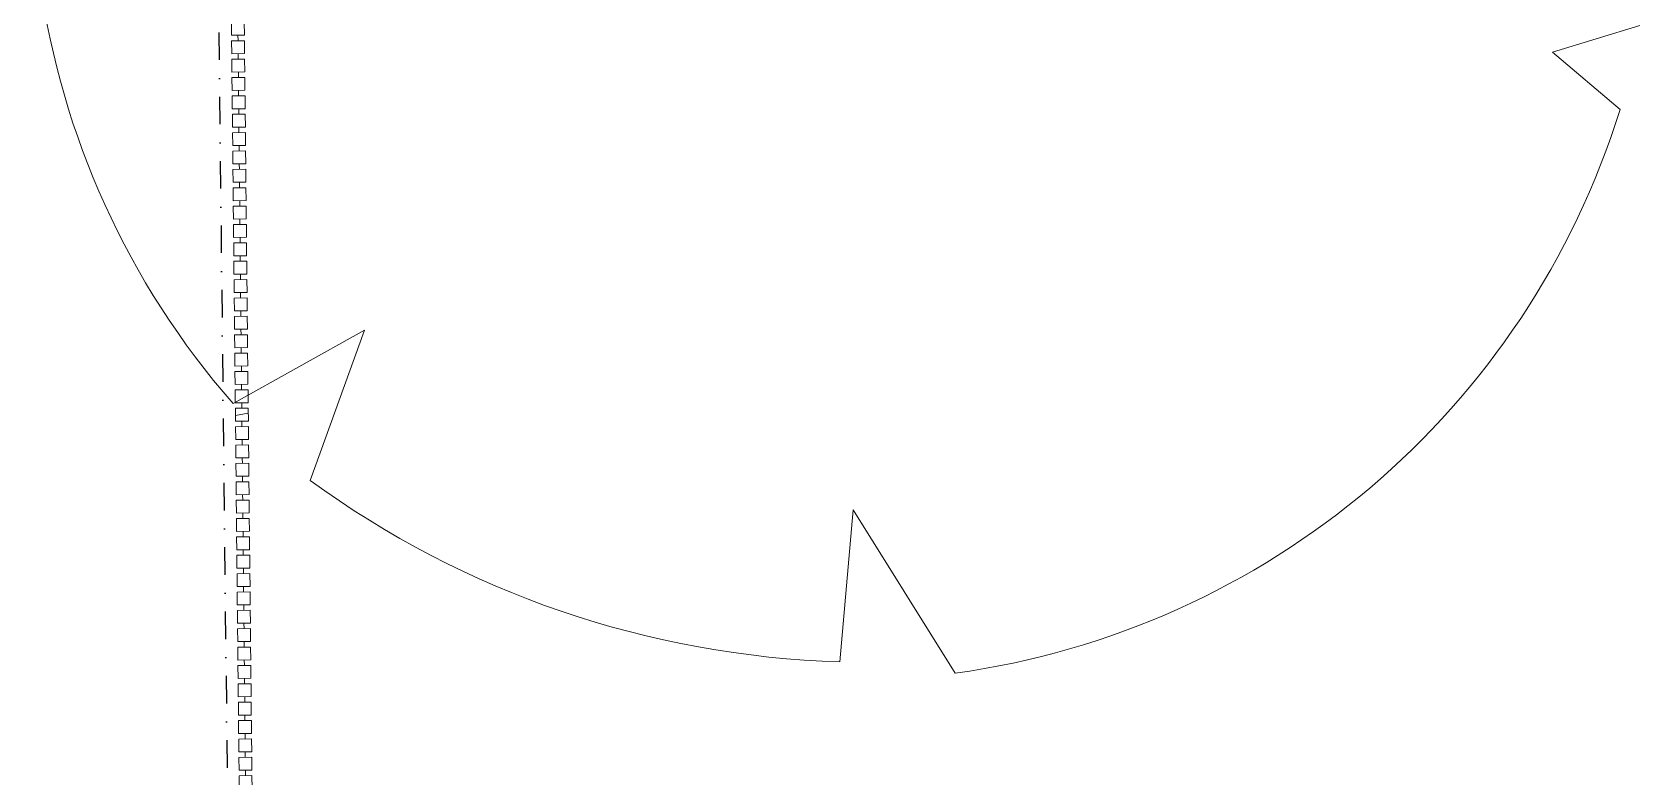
# Model space of a CAD drawing. Header units: millimetres. Extents: x -39027 to 364494, y -35256 to 94895.
# Drawn here: x 201570 to 205944, y 80888 to 82914 of the extents above; entities that cross this region are included whole.
import ezdxf

# ---------------------------------------------------------------- set-up
doc = ezdxf.new("R2010")
doc.units = ezdxf.units.MM
doc.header["$LTSCALE"] = 25
doc.linetypes.add('BG_Dash Dot 3mm', pattern=[7, 3, -2, 0, -2])
for name, color, linetype, lineweight in [('A-DETL-MBND', 4, 'Continuous', 13), ('A-GLAZ-CWMG', 3, 'Continuous', 5), ('C-PROP-LINE', 91, 'BG_Dash Dot 3mm', 25), ('L-PLNT', 71, 'Continuous', 5)]:
    doc.layers.add(name, color=color, linetype=linetype, lineweight=lineweight)

# ---------------------------------------------------------------- blocks, each defined once
blk = doc.blocks.new('Rectangular Mullion - 35mm Timber Batten_Black_-V394-PROPOSED ROOF PLAN')
at = {"layer": 'A-DETL-MBND', "lineweight": 5}
for p, q in [((-17.5, -17.5), (-17.5, 17.5)), ((-17.5, 17.5), (17.5, 17.5)), ((17.5, 17.5), (17.5, -17.5)), ((17.5, -17.5), (-17.5, -17.5))]:
    blk.add_line(p, q, dxfattribs=at)
blk = doc.blocks.new('Rectangular Mullion - 35mm Timber Batten_Black_-V395-PROPOSED ROOF PLAN')
at = {"layer": 'A-DETL-MBND', "lineweight": 5}
h = blk.add_hatch(dxfattribs=at)
h.set_pattern_fill('FP_153', color=256, style=0, pattern_type=2)
h.set_pattern_definition([(275.345, (39489.02, -700.29), (-961.32991, 11180.83564), [122.343, -12111.918]), (259.271, (39500.42, -822.1), (-583.2013, -4148.2803), [155.42, -5025.186]), (225.581, (39471.5, -974.8), (10.302, -1015.948), [114.947, -1321.893]), (223.733, (39391.034, -1056.9), (-15031.03056, -14444.64997), [222.826, -22059.793]), (257.586, (39230.03, -1210.94), (2087.97852, 9131.38067), [135.552, -13419.579]), (270.581, (39200.9, -1343.3), (1026.25, -1005.645), [254, -762]), (280.043, (39203.46, -1597.31), (-738.49186, 5127.6984), [123.6, -6056.485]), (276.292, (39214.72, -703.07), (-907.7606, 9155.37805), [102.107, -10108.567]), (270.581, (39225.9, -804.6), (1026.25, -1005.645), [152.4, -863.6]), (242.28, (39227.45, -956.955), (-5860.57735, -11301.23054), [150.01, -14851.05]), (218.456, (39157.675, -1089.75), (5149.36421, 3975.74462), [231.684, -11352.5]), (231.292, (38976.25, -1233.84), (-4906.31395, -6236.6421), [144.401, -14295.673]), (264.241, (38885.94, -1346.52), (-710.2362, -8160.40426), [184.006, -9016.265]), (282.47, (38867.48, -1529.595), (-3089.97723, 14214.939964), [197.272, -19529.88]), (277.291, (38899.77, -706.265), (1226.44719, -9118.15894), [173.911, -17217.207]), (267.215, (38921.843, -878.77), (-731.79544, -16271.27145), [173.019, -17128.838]), (236.891, (38913.43, -1051.58), (1467.4103, 1734.3555), [183.162, -3480.078]), (223.091, (38813.386, -1205.01), (-10987.20573, -10363.87425), [165.393, -16373.889]), (255.65, (38692.606, -1318), (-2807.62542, -11238.79483), [157.726, -15614.836]), (270.581, (38653.5, -1470.8), (1026.25, -1005.645), [121.92, -894.08]), (283.576, (38654.75, -1592.716), (2272.72747, -9087.16001), [135.552, -13419.579]), (270.581, (39664.9, -1013.5), (1026.25, -1005.645), [3.353, -1012.647]), (47.429, (39513.98, -1157.26), (-14136.86016, -15320.86738), [222.826, -22059.793]), (64.016, (38648.77, -1003.47), (188.765, 1424.3875), [90.874, -2180.97]), (82.451, (38688.59, -921.78), (669.2448, 6143.7432), [143.684, -7040.52]), (113.78, (38707.46, -779.34), (-2327.60587, 4951.53283), [77.377, -7660.25]), (244.016, (39514, -1157.26), (-188.765, -1424.3875), [113.592, -2158.253]), (263.871, (39464.21, -1259.37), (1041.28477, 9141.15535), [173.911, -17217.207]), (280.706, (39445.644, -1432.286), (3293.281546, -17226.914594), [288.98, -28609.032]), (280.886, (39600.78, -699.155), (1256.25597, -6051.0576), [113.592, -11245.633]), (255.057, (39622.23, -810.703), (3039.58685, 11178.29145), [189.804, -18790.642]), (227.702, (39573.286, -994.09), (12136.13332, 13259.352294), [194.107, -19216.546]), (235.886, (39442.655, -1137.66), (-6902.18163, -10303.69021), [160.644, -15903.726]), (261.119, (39352.56, -1270.66), (-634.3537, -5141.62), [185.403, -5994.684]), (277.163, (39323.936, -1453.842), (-2130.021068, 17260.185596), [265.913, -26325.352]), (278.711, (39346.79, -701.73), (-793.6982, 6128.90794), [143.684, -7040.52]), (259.271, (39368.55, -843.76), (-583.2013, -4148.2803), [155.42, -5025.186]), (228.071, (39339.62, -996.46), (10138.92972, 11195.11873), [165.393, -16373.889]), (225.581, (39229.1, -1119.5), (10.302, -1015.948), [186.79, -1250.052]), (253.227, (39098.37, -1252.92), (4045.91502, 13213.55093), [170.313, -16860.951]), (273.948, (39049.22, -1415.986), (-1061.8992, 16253.06645), [173.019, -17128.838]), (287.684, (39061.13, -1588.594), (3293.25107, -10083.1748), [138.191, -13680.903]), (279.327, (39092.8, -704.31), (1240.49235, -7076.29736), [133.633, -13229.76]), (255.65, (39114.46, -836.174), (-2807.62542, -11238.79483), [157.726, -15614.836]), (238.576, (39075.37, -988.98), (3180.09768, 4998.36783), [191.7, -9393.227]), (220.682, (38975.42, -1152.56), (13147.300958, 11247.34238), [252.369, -24984.547]), (254.636, (38784.04, -1317.07), (1243.85214, 4000.148), [147.932, -7248.66]), (276.59, (38744.846, -1459.715), (1224.62715, -10136.96904), [194.107, -19216.546]), (293.78, (38767.12, -1652.54), (2327.60587, -4951.53283), [77.377, -7660.25]), (280.043, (38788.02, -707.4), (-738.49186, 5127.6984), [123.6, -6056.485]), (260.573, (38809.573, -829.106), (-1802.45211, -11215.30961), [175.389, -17363.491]), (233.176, (38780.847, -1002.126), (-9949.457704, -13367.31625), [217.433, -21525.916]), (241.526, (39666.47, -1165.87), (-3818.2327, -7246.91304), [104.603, -10355.757]), (259.797, (39616.603, -1257.823), (2976.46898, 16269.24884), [217.196, -21502.404]), (277.706, (39578.13, -1471.59), (-838.29966, 7135.1286), [245.738, -7945.516])])
h.paths.add_polyline_path([(17.5, 17.5), (17.5, -17.5), (-17.5, -17.5), (-17.5, 17.5)], flags=0)
for p, q in [((-17.5, -17.5), (-17.5, 17.5)), ((-17.5, 17.5), (17.5, 17.5)), ((17.5, 17.5), (17.5, -17.5)), ((17.5, -17.5), (-17.5, -17.5))]:
    blk.add_line(p, q, dxfattribs=at)
blk = doc.blocks.new('Rectangular Mullion - 35mm Timber Batten_Black_-V396-PROPOSED ROOF PLAN')
at = {"layer": 'A-DETL-MBND', "lineweight": 5}
for p, q in [((-17.5, -17.5), (-17.5, 17.5)), ((-17.5, 17.5), (17.5, 17.5)), ((17.5, 17.5), (17.5, -17.5)), ((17.5, -17.5), (-17.5, -17.5))]:
    blk.add_line(p, q, dxfattribs=at)
blk = doc.blocks.new('Rectangular Mullion - 35mm Timber Batten_Black_-V397-PROPOSED ROOF PLAN')
at = {"layer": 'A-DETL-MBND', "lineweight": 5}
for p, q in [((-17.5, -17.5), (-17.5, 17.5)), ((-17.5, 17.5), (17.5, 17.5)), ((17.5, 17.5), (17.5, -17.5)), ((17.5, -17.5), (-17.5, -17.5))]:
    blk.add_line(p, q, dxfattribs=at)
blk = doc.blocks.new('Rectangular Mullion - 35mm Timber Batten_Black_-V398-PROPOSED ROOF PLAN')
at = {"layer": 'A-DETL-MBND', "lineweight": 5}
for p, q in [((-17.5, -17.5), (-17.5, 17.5)), ((-17.5, 17.5), (17.5, 17.5)), ((17.5, 17.5), (17.5, -17.5)), ((17.5, -17.5), (-17.5, -17.5))]:
    blk.add_line(p, q, dxfattribs=at)
blk = doc.blocks.new('Rectangular Mullion - 35mm Timber Batten_Black_-V399-PROPOSED ROOF PLAN')
at = {"layer": 'A-DETL-MBND', "lineweight": 5}
for p, q in [((-17.5, -17.5), (-17.5, 17.5)), ((-17.5, 17.5), (17.5, 17.5)), ((17.5, 17.5), (17.5, -17.5)), ((17.5, -17.5), (-17.5, -17.5))]:
    blk.add_line(p, q, dxfattribs=at)
blk = doc.blocks.new('Rectangular Mullion - 35mm Timber Batten_Black_-V400-PROPOSED ROOF PLAN')
at = {"layer": 'A-DETL-MBND', "lineweight": 5}
for p, q in [((-17.5, -17.5), (-17.5, 17.5)), ((-17.5, 17.5), (17.5, 17.5)), ((17.5, 17.5), (17.5, -17.5)), ((17.5, -17.5), (-17.5, -17.5))]:
    blk.add_line(p, q, dxfattribs=at)
blk = doc.blocks.new('Rectangular Mullion - 35mm Timber Batten_Black_-V401-PROPOSED ROOF PLAN')
at = {"layer": 'A-DETL-MBND', "lineweight": 5}
for p, q in [((-17.5, -17.5), (-17.5, 17.5)), ((-17.5, 17.5), (17.5, 17.5)), ((17.5, 17.5), (17.5, -17.5)), ((17.5, -17.5), (-17.5, -17.5))]:
    blk.add_line(p, q, dxfattribs=at)
blk = doc.blocks.new('Rectangular Mullion - 35mm Timber Batten_Black_-V402-PROPOSED ROOF PLAN')
at = {"layer": 'A-DETL-MBND', "lineweight": 5}
for p, q in [((-17.5, -17.5), (-17.5, 17.5)), ((-17.5, 17.5), (17.5, 17.5)), ((17.5, 17.5), (17.5, -17.5)), ((17.5, -17.5), (-17.5, -17.5))]:
    blk.add_line(p, q, dxfattribs=at)
blk = doc.blocks.new('Rectangular Mullion - 35mm Timber Batten_Black_-V403-PROPOSED ROOF PLAN')
at = {"layer": 'A-DETL-MBND', "lineweight": 5}
for p, q in [((-17.5, -17.5), (-17.5, 17.5)), ((-17.5, 17.5), (17.5, 17.5)), ((17.5, 17.5), (17.5, -17.5)), ((17.5, -17.5), (-17.5, -17.5))]:
    blk.add_line(p, q, dxfattribs=at)
blk = doc.blocks.new('Rectangular Mullion - 35mm Timber Batten_Black_-V404-PROPOSED ROOF PLAN')
at = {"layer": 'A-DETL-MBND', "lineweight": 5}
for p, q in [((-17.5, -17.5), (-17.5, 17.5)), ((-17.5, 17.5), (17.5, 17.5)), ((17.5, 17.5), (17.5, -17.5)), ((17.5, -17.5), (-17.5, -17.5))]:
    blk.add_line(p, q, dxfattribs=at)
blk = doc.blocks.new('Rectangular Mullion - 35mm Timber Batten_Black_-V405-PROPOSED ROOF PLAN')
at = {"layer": 'A-DETL-MBND', "lineweight": 5}
for p, q in [((-17.5, -17.5), (-17.5, 17.5)), ((-17.5, 17.5), (17.5, 17.5)), ((17.5, 17.5), (17.5, -17.5)), ((17.5, -17.5), (-17.5, -17.5))]:
    blk.add_line(p, q, dxfattribs=at)
blk = doc.blocks.new('Rectangular Mullion - 35mm Timber Batten_Black_-V406-PROPOSED ROOF PLAN')
at = {"layer": 'A-DETL-MBND', "lineweight": 5}
for p, q in [((-17.5, -17.5), (-17.5, 17.5)), ((-17.5, 17.5), (17.5, 17.5)), ((17.5, 17.5), (17.5, -17.5)), ((17.5, -17.5), (-17.5, -17.5))]:
    blk.add_line(p, q, dxfattribs=at)
blk = doc.blocks.new('Rectangular Mullion - 35mm Timber Batten_Black_-V407-PROPOSED ROOF PLAN')
at = {"layer": 'A-DETL-MBND', "lineweight": 5}
for p, q in [((-17.5, -17.5), (-17.5, 17.5)), ((-17.5, 17.5), (17.5, 17.5)), ((17.5, 17.5), (17.5, -17.5)), ((17.5, -17.5), (-17.5, -17.5))]:
    blk.add_line(p, q, dxfattribs=at)
blk = doc.blocks.new('Rectangular Mullion - 35mm Timber Batten_Black_-V408-PROPOSED ROOF PLAN')
at = {"layer": 'A-DETL-MBND', "lineweight": 5}
for p, q in [((-17.5, -17.5), (-17.5, 17.5)), ((-17.5, 17.5), (17.5, 17.5)), ((17.5, 17.5), (17.5, -17.5)), ((17.5, -17.5), (-17.5, -17.5))]:
    blk.add_line(p, q, dxfattribs=at)
blk = doc.blocks.new('Rectangular Mullion - 35mm Timber Batten_Black_-V409-PROPOSED ROOF PLAN')
at = {"layer": 'A-DETL-MBND', "lineweight": 5}
for p, q in [((-17.5, -17.5), (-17.5, 17.5)), ((-17.5, 17.5), (17.5, 17.5)), ((17.5, 17.5), (17.5, -17.5)), ((17.5, -17.5), (-17.5, -17.5))]:
    blk.add_line(p, q, dxfattribs=at)
blk = doc.blocks.new('Rectangular Mullion - 35mm Timber Batten_Black_-V410-PROPOSED ROOF PLAN')
at = {"layer": 'A-DETL-MBND', "lineweight": 5}
for p, q in [((-17.5, -17.5), (-17.5, 17.5)), ((-17.5, 17.5), (17.5, 17.5)), ((17.5, 17.5), (17.5, -17.5)), ((17.5, -17.5), (-17.5, -17.5))]:
    blk.add_line(p, q, dxfattribs=at)
blk = doc.blocks.new('Rectangular Mullion - 35mm Timber Batten_Black_-V411-PROPOSED ROOF PLAN')
at = {"layer": 'A-DETL-MBND', "lineweight": 5}
for p, q in [((-17.5, -17.5), (-17.5, 17.5)), ((-17.5, 17.5), (17.5, 17.5)), ((17.5, 17.5), (17.5, -17.5)), ((17.5, -17.5), (-17.5, -17.5))]:
    blk.add_line(p, q, dxfattribs=at)
blk = doc.blocks.new('Rectangular Mullion - 35mm Timber Batten_Black_-V412-PROPOSED ROOF PLAN')
at = {"layer": 'A-DETL-MBND', "lineweight": 5}
for p, q in [((-17.5, -17.5), (-17.5, 17.5)), ((-17.5, 17.5), (17.5, 17.5)), ((17.5, 17.5), (17.5, -17.5)), ((17.5, -17.5), (-17.5, -17.5))]:
    blk.add_line(p, q, dxfattribs=at)
blk = doc.blocks.new('Rectangular Mullion - 35mm Timber Batten_Black_-V413-PROPOSED ROOF PLAN')
at = {"layer": 'A-DETL-MBND', "lineweight": 5}
for p, q in [((-17.5, -17.5), (-17.5, 17.5)), ((-17.5, 17.5), (17.5, 17.5)), ((17.5, 17.5), (17.5, -17.5)), ((17.5, -17.5), (-17.5, -17.5))]:
    blk.add_line(p, q, dxfattribs=at)
blk = doc.blocks.new('Rectangular Mullion - 35mm Timber Batten_Black_-V414-PROPOSED ROOF PLAN')
at = {"layer": 'A-DETL-MBND', "lineweight": 5}
for p, q in [((-17.5, -17.5), (-17.5, 17.5)), ((-17.5, 17.5), (17.5, 17.5)), ((17.5, 17.5), (17.5, -17.5)), ((17.5, -17.5), (-17.5, -17.5))]:
    blk.add_line(p, q, dxfattribs=at)
blk = doc.blocks.new('Rectangular Mullion - 35mm Timber Batten_Black_-V415-PROPOSED ROOF PLAN')
at = {"layer": 'A-DETL-MBND', "lineweight": 5}
h = blk.add_hatch(dxfattribs=at)
h.set_pattern_fill('FP_159', color=256, style=0, pattern_type=2)
h.set_pattern_definition([(275.345, (38489.02, -700.29), (-961.32991, 11180.83564), [122.343, -12111.918]), (259.271, (38500.42, -822.1), (-583.2013, -4148.2803), [155.42, -5025.186]), (225.581, (38471.5, -974.8), (10.302, -1015.948), [114.947, -1321.893]), (223.733, (38391.034, -1056.9), (-15031.03056, -14444.64997), [222.826, -22059.793]), (257.586, (38230.03, -1210.94), (2087.97852, 9131.38067), [135.552, -13419.579]), (270.581, (38200.9, -1343.3), (1026.25, -1005.645), [254, -762]), (280.043, (38203.46, -1597.31), (-738.49186, 5127.6984), [123.6, -6056.485]), (276.292, (38214.72, -703.07), (-907.7606, 9155.37805), [102.107, -10108.567]), (270.581, (38225.9, -804.6), (1026.25, -1005.645), [152.4, -863.6]), (242.28, (38227.45, -956.955), (-5860.57735, -11301.23054), [150.01, -14851.05]), (218.456, (38157.675, -1089.75), (5149.36421, 3975.74462), [231.684, -11352.5]), (231.292, (37976.25, -1233.84), (-4906.31395, -6236.6421), [144.401, -14295.673]), (264.241, (37885.94, -1346.52), (-710.2362, -8160.40426), [184.006, -9016.265]), (282.47, (37867.48, -1529.595), (-3089.97723, 14214.939964), [197.272, -19529.88]), (277.291, (37899.77, -706.265), (1226.44719, -9118.15894), [173.911, -17217.207]), (267.215, (37921.843, -878.77), (-731.79544, -16271.27145), [173.019, -17128.838]), (236.891, (37913.43, -1051.58), (1467.4103, 1734.3555), [183.162, -3480.078]), (223.091, (37813.386, -1205.01), (-10987.20573, -10363.87425), [165.393, -16373.889]), (255.65, (37692.606, -1318), (-2807.62542, -11238.79483), [157.726, -15614.836]), (270.581, (37653.5, -1470.8), (1026.25, -1005.645), [121.92, -894.08]), (283.576, (37654.75, -1592.716), (2272.72747, -9087.16001), [135.552, -13419.58]), (270.581, (38664.9, -1013.5), (1026.25, -1005.645), [3.353, -1012.647]), (47.429, (38513.98, -1157.26), (-14136.86016, -15320.86738), [222.826, -22059.793]), (64.016, (37648.77, -1003.47), (188.765, 1424.3875), [90.874, -2180.97]), (82.451, (37688.59, -921.78), (669.2448, 6143.7432), [143.684, -7040.52]), (113.78, (37707.46, -779.34), (-2327.60587, 4951.53283), [77.377, -7660.25]), (244.016, (38514, -1157.26), (-188.765, -1424.3875), [113.592, -2158.253]), (263.871, (38464.21, -1259.37), (1041.28477, 9141.15535), [173.911, -17217.207]), (280.706, (38445.644, -1432.286), (3293.281546, -17226.914594), [288.98, -28609.032]), (280.886, (38600.78, -699.155), (1256.25597, -6051.0576), [113.592, -11245.633]), (255.057, (38622.23, -810.703), (3039.58685, 11178.29145), [189.804, -18790.642]), (227.702, (38573.286, -994.09), (12136.13332, 13259.352294), [194.107, -19216.546]), (235.886, (38442.655, -1137.66), (-6902.18163, -10303.69021), [160.644, -15903.726]), (261.119, (38352.56, -1270.66), (-634.3537, -5141.62), [185.403, -5994.684]), (277.163, (38323.936, -1453.842), (-2130.021068, 17260.185596), [265.913, -26325.352]), (278.711, (38346.79, -701.73), (-793.6982, 6128.90794), [143.684, -7040.52]), (259.271, (38368.55, -843.76), (-583.2013, -4148.2803), [155.42, -5025.186]), (228.071, (38339.62, -996.46), (10138.92972, 11195.11873), [165.393, -16373.889]), (225.581, (38229.1, -1119.5), (10.302, -1015.948), [186.79, -1250.052]), (253.227, (38098.37, -1252.92), (4045.91502, 13213.55093), [170.313, -16860.951]), (273.948, (38049.22, -1415.986), (-1061.8992, 16253.06645), [173.019, -17128.838]), (287.684, (38061.13, -1588.594), (3293.25107, -10083.1748), [138.191, -13680.903]), (279.327, (38092.8, -704.31), (1240.49235, -7076.29736), [133.633, -13229.76]), (255.65, (38114.46, -836.174), (-2807.62542, -11238.79483), [157.726, -15614.836]), (238.576, (38075.37, -988.98), (3180.09768, 4998.36783), [191.7, -9393.227]), (220.682, (37975.42, -1152.56), (13147.300958, 11247.34238), [252.369, -24984.547]), (254.636, (37784.04, -1317.07), (1243.85214, 4000.148), [147.932, -7248.66]), (276.59, (37744.846, -1459.715), (1224.62715, -10136.96904), [194.107, -19216.546]), (293.78, (37767.12, -1652.54), (2327.60587, -4951.53283), [77.377, -7660.25]), (280.043, (37788.02, -707.4), (-738.49186, 5127.6984), [123.6, -6056.485]), (260.573, (37809.573, -829.106), (-1802.45211, -11215.30961), [175.389, -17363.491]), (233.176, (37780.847, -1002.126), (-9949.457704, -13367.31625), [217.433, -21525.916]), (241.526, (38666.47, -1165.87), (-3818.2327, -7246.91304), [104.603, -10355.757]), (259.797, (38616.603, -1257.823), (2976.46898, 16269.24884), [217.196, -21502.404]), (277.706, (38578.13, -1471.59), (-838.29966, 7135.1286), [245.738, -7945.516])])
h.paths.add_polyline_path([(17.5, 17.5), (17.5, -17.5), (-17.5, -17.5), (-17.5, 17.5)], flags=0)
for p, q in [((-17.5, -17.5), (-17.5, 17.5)), ((-17.5, 17.5), (17.5, 17.5)), ((17.5, 17.5), (17.5, -17.5)), ((17.5, -17.5), (-17.5, -17.5))]:
    blk.add_line(p, q, dxfattribs=at)
blk = doc.blocks.new('Rectangular Mullion - 35mm Timber Batten_Black_-V416-PROPOSED ROOF PLAN')
at = {"layer": 'A-DETL-MBND', "lineweight": 5}
for p, q in [((-17.5, -17.5), (-17.5, 17.5)), ((-17.5, 17.5), (17.5, 17.5)), ((17.5, 17.5), (17.5, -17.5)), ((17.5, -17.5), (-17.5, -17.5))]:
    blk.add_line(p, q, dxfattribs=at)
blk = doc.blocks.new('Rectangular Mullion - 35mm Timber Batten_Black_-V417-PROPOSED ROOF PLAN')
at = {"layer": 'A-DETL-MBND', "lineweight": 5}
for p, q in [((-17.5, -17.5), (-17.5, 17.5)), ((-17.5, 17.5), (17.5, 17.5)), ((17.5, 17.5), (17.5, -17.5)), ((17.5, -17.5), (-17.5, -17.5))]:
    blk.add_line(p, q, dxfattribs=at)
blk = doc.blocks.new('Rectangular Mullion - 35mm Timber Batten_Black_-V418-PROPOSED ROOF PLAN')
at = {"layer": 'A-DETL-MBND', "lineweight": 5}
for p, q in [((-17.5, -17.5), (-17.5, 17.5)), ((-17.5, 17.5), (17.5, 17.5)), ((17.5, 17.5), (17.5, -17.5)), ((17.5, -17.5), (-17.5, -17.5))]:
    blk.add_line(p, q, dxfattribs=at)
blk = doc.blocks.new('Rectangular Mullion - 35mm Timber Batten_Black_-V419-PROPOSED ROOF PLAN')
at = {"layer": 'A-DETL-MBND', "lineweight": 5}
for p, q in [((-17.5, -17.5), (-17.5, 17.5)), ((-17.5, 17.5), (17.5, 17.5)), ((17.5, 17.5), (17.5, -17.5)), ((17.5, -17.5), (-17.5, -17.5))]:
    blk.add_line(p, q, dxfattribs=at)
blk = doc.blocks.new('Rectangular Mullion - 35mm Timber Batten_Black_-V420-PROPOSED ROOF PLAN')
at = {"layer": 'A-DETL-MBND', "lineweight": 5}
for p, q in [((-17.5, -17.5), (-17.5, 17.5)), ((-17.5, 17.5), (17.5, 17.5)), ((17.5, 17.5), (17.5, -17.5)), ((17.5, -17.5), (-17.5, -17.5))]:
    blk.add_line(p, q, dxfattribs=at)
blk = doc.blocks.new('Rectangular Mullion - 35mm Timber Batten_Black_-V421-PROPOSED ROOF PLAN')
at = {"layer": 'A-DETL-MBND', "lineweight": 5}
for p, q in [((-17.5, -17.5), (-17.5, 17.5)), ((-17.5, 17.5), (17.5, 17.5)), ((17.5, 17.5), (17.5, -17.5)), ((17.5, -17.5), (-17.5, -17.5))]:
    blk.add_line(p, q, dxfattribs=at)
blk = doc.blocks.new('Rectangular Mullion - 35mm Timber Batten_Black_-V422-PROPOSED ROOF PLAN')
at = {"layer": 'A-DETL-MBND', "lineweight": 5}
for p, q in [((-17.5, -17.5), (-17.5, 17.5)), ((-17.5, 17.5), (17.5, 17.5)), ((17.5, 17.5), (17.5, -17.5)), ((17.5, -17.5), (-17.5, -17.5))]:
    blk.add_line(p, q, dxfattribs=at)
blk = doc.blocks.new('Rectangular Mullion - 35mm Timber Batten_Black_-V423-PROPOSED ROOF PLAN')
at = {"layer": 'A-DETL-MBND', "lineweight": 5}
for p, q in [((-17.5, -17.5), (-17.5, 17.5)), ((-17.5, 17.5), (17.5, 17.5)), ((17.5, 17.5), (17.5, -17.5)), ((17.5, -17.5), (-17.5, -17.5))]:
    blk.add_line(p, q, dxfattribs=at)
blk = doc.blocks.new('Rectangular Mullion - 35mm Timber Batten_Black_-V424-PROPOSED ROOF PLAN')
at = {"layer": 'A-DETL-MBND', "lineweight": 5}
for p, q in [((-17.5, -17.5), (-17.5, 17.5)), ((-17.5, 17.5), (17.5, 17.5)), ((17.5, 17.5), (17.5, -17.5)), ((17.5, -17.5), (-17.5, -17.5))]:
    blk.add_line(p, q, dxfattribs=at)
blk = doc.blocks.new('Rectangular Mullion - 35mm Timber Batten_Black_-V425-PROPOSED ROOF PLAN')
at = {"layer": 'A-DETL-MBND', "lineweight": 5}
for p, q in [((-17.5, -17.5), (-17.5, 17.5)), ((-17.5, 17.5), (17.5, 17.5)), ((17.5, 17.5), (17.5, -17.5)), ((17.5, -17.5), (-17.5, -17.5))]:
    blk.add_line(p, q, dxfattribs=at)
blk = doc.blocks.new('Rectangular Mullion - 35mm Timber Batten_Black_-V426-PROPOSED ROOF PLAN')
at = {"layer": 'A-DETL-MBND', "lineweight": 5}
for p, q in [((-17.5, -17.5), (-17.5, 17.5)), ((-17.5, 17.5), (17.5, 17.5)), ((17.5, 17.5), (17.5, -17.5)), ((17.5, -17.5), (-17.5, -17.5))]:
    blk.add_line(p, q, dxfattribs=at)
blk = doc.blocks.new('Rectangular Mullion - 35mm Timber Batten_Black_-V427-PROPOSED ROOF PLAN')
at = {"layer": 'A-DETL-MBND', "lineweight": 5}
for p, q in [((-17.5, -17.5), (-17.5, 17.5)), ((-17.5, 17.5), (17.5, 17.5)), ((17.5, 17.5), (17.5, -17.5)), ((17.5, -17.5), (-17.5, -17.5))]:
    blk.add_line(p, q, dxfattribs=at)
blk = doc.blocks.new('Rectangular Mullion - 35mm Timber Batten_Black_-V428-PROPOSED ROOF PLAN')
at = {"layer": 'A-DETL-MBND', "lineweight": 5}
for p, q in [((-17.5, -17.5), (-17.5, 17.5)), ((-17.5, 17.5), (17.5, 17.5)), ((17.5, 17.5), (17.5, -17.5)), ((17.5, -17.5), (-17.5, -17.5))]:
    blk.add_line(p, q, dxfattribs=at)
blk = doc.blocks.new('Rectangular Mullion - 35mm Timber Batten_Black_-V429-PROPOSED ROOF PLAN')
at = {"layer": 'A-DETL-MBND', "lineweight": 5}
for p, q in [((-17.5, -17.5), (-17.5, 17.5)), ((-17.5, 17.5), (17.5, 17.5)), ((17.5, 17.5), (17.5, -17.5)), ((17.5, -17.5), (-17.5, -17.5))]:
    blk.add_line(p, q, dxfattribs=at)
blk = doc.blocks.new('Rectangular Mullion - 35mm Timber Batten_Black_-V430-PROPOSED ROOF PLAN')
at = {"layer": 'A-DETL-MBND', "lineweight": 5}
for p, q in [((-17.5, -17.5), (-17.5, 17.5)), ((-17.5, 17.5), (17.5, 17.5)), ((17.5, 17.5), (17.5, -17.5)), ((17.5, -17.5), (-17.5, -17.5))]:
    blk.add_line(p, q, dxfattribs=at)
blk = doc.blocks.new('Rectangular Mullion - 35mm Timber Batten_Black_-V431-PROPOSED ROOF PLAN')
at = {"layer": 'A-DETL-MBND', "lineweight": 5}
for p, q in [((-17.5, -17.5), (-17.5, 17.5)), ((-17.5, 17.5), (17.5, 17.5)), ((17.5, 17.5), (17.5, -17.5)), ((17.5, -17.5), (-17.5, -17.5))]:
    blk.add_line(p, q, dxfattribs=at)
blk = doc.blocks.new('Rectangular Mullion - 35mm Timber Batten_Black_-V432-PROPOSED ROOF PLAN')
at = {"layer": 'A-DETL-MBND', "lineweight": 5}
for p, q in [((-17.5, -17.5), (-17.5, 17.5)), ((-17.5, 17.5), (17.5, 17.5)), ((17.5, 17.5), (17.5, -17.5)), ((17.5, -17.5), (-17.5, -17.5))]:
    blk.add_line(p, q, dxfattribs=at)
blk = doc.blocks.new('Rectangular Mullion - 35mm Timber Batten_Black_-V433-PROPOSED ROOF PLAN')
at = {"layer": 'A-DETL-MBND', "lineweight": 5}
for p, q in [((-17.5, -17.5), (-17.5, 17.5)), ((-17.5, 17.5), (17.5, 17.5)), ((17.5, 17.5), (17.5, -17.5)), ((17.5, -17.5), (-17.5, -17.5))]:
    blk.add_line(p, q, dxfattribs=at)
blk = doc.blocks.new('Rectangular Mullion - 35mm Timber Batten_Black_-V434-PROPOSED ROOF PLAN')
at = {"layer": 'A-DETL-MBND', "lineweight": 5}
for p, q in [((-17.5, -17.5), (-17.5, 17.5)), ((-17.5, 17.5), (17.5, 17.5)), ((17.5, 17.5), (17.5, -17.5)), ((17.5, -17.5), (-17.5, -17.5))]:
    blk.add_line(p, q, dxfattribs=at)
blk = doc.blocks.new('Rectangular Mullion - 35mm Timber Batten_Black_-V435-PROPOSED ROOF PLAN')
at = {"layer": 'A-DETL-MBND', "lineweight": 5}
h = blk.add_hatch(dxfattribs=at)
h.set_pattern_fill('FP_167', color=256, style=0, pattern_type=2)
h.set_pattern_definition([(275.345, (37489.02, -700.29), (-961.32991, 11180.83564), [122.343, -12111.918]), (259.271, (37500.42, -822.1), (-583.2013, -4148.2803), [155.42, -5025.186]), (225.581, (37471.5, -974.8), (10.302, -1015.948), [114.947, -1321.893]), (223.733, (37391.034, -1056.9), (-15031.03056, -14444.64997), [222.826, -22059.793]), (257.586, (37230.03, -1210.94), (2087.97852, 9131.38067), [135.552, -13419.58]), (270.581, (37200.9, -1343.3), (1026.25, -1005.645), [254, -762]), (280.043, (37203.46, -1597.31), (-738.49186, 5127.6984), [123.6, -6056.485]), (276.292, (37214.72, -703.07), (-907.7606, 9155.37805), [102.107, -10108.567]), (270.581, (37225.9, -804.6), (1026.25, -1005.645), [152.4, -863.6]), (242.28, (37227.45, -956.955), (-5860.57735, -11301.23054), [150.01, -14851.05]), (218.456, (37157.675, -1089.75), (5149.36421, 3975.74462), [231.684, -11352.5]), (231.292, (36976.25, -1233.84), (-4906.31395, -6236.6421), [144.4, -14295.673]), (264.241, (36885.94, -1346.52), (-710.2362, -8160.40426), [184.006, -9016.265]), (282.47, (36867.48, -1529.595), (-3089.97723, 14214.939964), [197.272, -19529.88]), (277.291, (36899.77, -706.265), (1226.44719, -9118.15894), [173.911, -17217.207]), (267.215, (36921.843, -878.77), (-731.79544, -16271.27145), [173.019, -17128.838]), (236.891, (36913.43, -1051.58), (1467.4103, 1734.3555), [183.162, -3480.078]), (223.091, (36813.386, -1205.01), (-10987.20573, -10363.87425), [165.393, -16373.889]), (255.65, (36692.606, -1318), (-2807.62542, -11238.79483), [157.726, -15614.836]), (270.581, (36653.5, -1470.8), (1026.25, -1005.645), [121.92, -894.08]), (283.576, (36654.75, -1592.716), (2272.72747, -9087.16001), [135.552, -13419.58]), (270.581, (37664.9, -1013.5), (1026.25, -1005.645), [3.353, -1012.647]), (47.429, (37513.98, -1157.26), (-14136.86016, -15320.86738), [222.826, -22059.793]), (64.016, (36648.77, -1003.47), (188.765, 1424.3875), [90.874, -2180.97]), (82.451, (36688.59, -921.78), (669.2448, 6143.7432), [143.684, -7040.52]), (113.78, (36707.46, -779.34), (-2327.60587, 4951.53283), [77.377, -7660.25]), (244.016, (37514, -1157.26), (-188.765, -1424.3875), [113.592, -2158.253]), (263.871, (37464.21, -1259.37), (1041.28477, 9141.15535), [173.911, -17217.207]), (280.706, (37445.644, -1432.286), (3293.281546, -17226.914594), [288.98, -28609.032]), (280.886, (37600.78, -699.155), (1256.25597, -6051.0576), [113.592, -11245.633]), (255.057, (37622.23, -810.703), (3039.58685, 11178.29145), [189.804, -18790.642]), (227.702, (37573.286, -994.09), (12136.13332, 13259.35229), [194.107, -19216.546]), (235.886, (37442.655, -1137.66), (-6902.18163, -10303.69021), [160.644, -15903.726]), (261.119, (37352.56, -1270.66), (-634.3537, -5141.62), [185.403, -5994.684]), (277.163, (37323.936, -1453.842), (-2130.021068, 17260.185596), [265.913, -26325.352]), (278.711, (37346.79, -701.73), (-793.6982, 6128.90794), [143.684, -7040.52]), (259.271, (37368.55, -843.76), (-583.2013, -4148.2803), [155.42, -5025.186]), (228.071, (37339.62, -996.46), (10138.92972, 11195.11873), [165.393, -16373.889]), (225.581, (37229.1, -1119.5), (10.302, -1015.948), [186.79, -1250.052]), (253.227, (37098.37, -1252.92), (4045.91502, 13213.55093), [170.313, -16860.951]), (273.948, (37049.22, -1415.986), (-1061.8992, 16253.06645), [173.019, -17128.838]), (287.684, (37061.13, -1588.594), (3293.25107, -10083.1748), [138.19, -13680.903]), (279.327, (37092.8, -704.31), (1240.49235, -7076.29736), [133.633, -13229.76]), (255.65, (37114.46, -836.174), (-2807.62542, -11238.79483), [157.726, -15614.836]), (238.576, (37075.37, -988.98), (3180.09768, 4998.36783), [191.7, -9393.227]), (220.682, (36975.42, -1152.56), (13147.300958, 11247.34238), [252.369, -24984.547]), (254.636, (36784.04, -1317.07), (1243.85214, 4000.148), [147.932, -7248.66]), (276.59, (36744.846, -1459.715), (1224.62715, -10136.96904), [194.107, -19216.546]), (293.78, (36767.12, -1652.54), (2327.60587, -4951.53283), [77.377, -7660.25]), (280.043, (36788.02, -707.4), (-738.49186, 5127.6984), [123.6, -6056.485]), (260.573, (36809.573, -829.106), (-1802.45211, -11215.30961), [175.389, -17363.491]), (233.176, (36780.847, -1002.126), (-9949.457704, -13367.31625), [217.433, -21525.916]), (241.526, (37666.47, -1165.87), (-3818.2327, -7246.91304), [104.603, -10355.757]), (259.797, (37616.603, -1257.823), (2976.46898, 16269.24884), [217.196, -21502.404]), (277.706, (37578.13, -1471.59), (-838.29966, 7135.1286), [245.738, -7945.516])])
h.paths.add_polyline_path([(17.5, 17.5), (17.5, -17.5), (-17.5, -17.5), (-17.5, 17.5)], flags=0)
for p, q in [((-17.5, -17.5), (-17.5, 17.5)), ((-17.5, 17.5), (17.5, 17.5)), ((17.5, 17.5), (17.5, -17.5)), ((17.5, -17.5), (-17.5, -17.5))]:
    blk.add_line(p, q, dxfattribs=at)
blk = doc.blocks.new('Family - ___-1009153-PROPOSED ROOF PLAN')
at = {"layer": 'C-PROP-LINE'}
blk.add_line((-849, 9654.7), (-819.6, 7014.9), dxfattribs=at)
blk = doc.blocks.new('Family - ___-2269169-PROPOSED ROOF PLAN')
at = {"layer": 'C-PROP-LINE'}
blk.add_line((-849, 9654.7), (-819.6, 7014.9), dxfattribs=at)
blk = doc.blocks.new('PLANTING_Coloured tree scaleable - 7 Meters-2580589-PROPOSED SITE PLAN')
at = {"layer": 'L-PLNT', "lineweight": 9}
for p, q in [((2466.5, 391.3), (2705.1, 591.2)), ((2755.2, 301.8), (2466.5, 391.3)), ((885.9, -1979.7), (1424.5, -2355.9)), ((1047.8, -2474.3), (885.9, -1979.7)), ((-1201.1, -2475.8), (-886.8, -2070)), ((-886.8, -2070), (-856.3, -2614.2))]:
    blk.add_line(p, q, dxfattribs=at)
for centre, radius, start, end in [((0.5, 19.1), 2769.2, 300.9465, 5.8599), ((0.5, 19.1), 2769.2, 177.9304, 244.2846), ((-129.6, 523), 3220.3, 256.9579, 291.4464)]:
    blk.add_arc(centre, radius, start, end, dxfattribs=at)

msp = doc.modelspace()

# ---------------------------------------------------------------- linework, layer by layer
at = {"layer": 'A-DETL-MBND', "lineweight": 5}
for p, q in [((202129.8, 82906), (202129.9, 82891)), ((202130.3, 82856), (202130.4, 82847.2)), ((202130.4, 82847.2), (202130.5, 82841)), ((202130.8, 82806), (202131, 82791)), ((202131.3, 82756), (202131.5, 82741)), ((202131.8, 82706), (202132, 82691)), ((202132.3, 82656), (202132.5, 82641)), ((202132.8, 82606), (202133, 82591)), ((202133.3, 82556), (202133.5, 82541)), ((202133.9, 82506), (202134, 82491)), ((202134.4, 82456), (202134.5, 82441)), ((202134.9, 82406), (202135, 82391)), ((202135.4, 82356), (202135.5, 82341)), ((202135.9, 82306), (202136, 82291)), ((202136.4, 82256), (202136.5, 82241)), ((202136.9, 82206), (202137, 82191)), ((202137.4, 82156), (202137.6, 82141)), ((202137.9, 82106), (202138.1, 82091)), ((202138.4, 82056), (202138.6, 82041)), ((202138.9, 82006), (202139.1, 81991)), ((202139.4, 81956), (202139.6, 81941)), ((202139.9, 81906), (202140.1, 81891)), ((202140.4, 81856), (202140.6, 81841)), ((202141, 81806), (202141.1, 81791)), ((202141.5, 81756), (202141.6, 81741)), ((202142, 81706), (202142.1, 81691)), ((202142.5, 81656), (202142.6, 81641)), ((202143, 81606), (202143.1, 81591)), ((202143.5, 81556), (202143.6, 81541)), ((202144, 81506), (202144.1, 81491)), ((202144.5, 81456), (202144.7, 81441)), ((202145, 81406), (202145.2, 81391)), ((202145.5, 81356), (202145.7, 81341.1)), ((202146, 81306.1), (202146.2, 81291.1)), ((202146.5, 81256.1), (202146.7, 81241.1)), ((202147, 81206.1), (202147.2, 81191.1)), ((202147.5, 81156.1), (202147.7, 81141.1)), ((202148, 81106.1), (202148.2, 81091.1)), ((202148.6, 81056.1), (202148.7, 81041.1)), ((202149.1, 81006.1), (202149.2, 80991.1)), ((202149.6, 80956.1), (202149.7, 80941.1)), ((202150.1, 80906.1), (202150.2, 80891.1))]:
    msp.add_line(p, q, dxfattribs=at)

# ---------------------------------------------------------------- block references
at = {"layer": 'A-GLAZ-CWMG', "lineweight": 5, "extrusion": (0, 0, -1), "rotation": 269.4189036324616}
for name, p in [('Rectangular Mullion - 35mm Timber Batten_Black_-V394-PROPOSED ROOF PLAN', (-202129.6, 82923.5)), ('Rectangular Mullion - 35mm Timber Batten_Black_-V395-PROPOSED ROOF PLAN', (-202130.1, 82873.5)), ('Rectangular Mullion - 35mm Timber Batten_Black_-V396-PROPOSED ROOF PLAN', (-202130.6, 82823.5)), ('Rectangular Mullion - 35mm Timber Batten_Black_-V397-PROPOSED ROOF PLAN', (-202131.1, 82773.5)), ('Rectangular Mullion - 35mm Timber Batten_Black_-V398-PROPOSED ROOF PLAN', (-202131.6, 82723.5)), ('Rectangular Mullion - 35mm Timber Batten_Black_-V399-PROPOSED ROOF PLAN', (-202132.2, 82673.5)), ('Rectangular Mullion - 35mm Timber Batten_Black_-V400-PROPOSED ROOF PLAN', (-202132.7, 82623.5)), ('Rectangular Mullion - 35mm Timber Batten_Black_-V401-PROPOSED ROOF PLAN', (-202133.2, 82573.5)), ('Rectangular Mullion - 35mm Timber Batten_Black_-V402-PROPOSED ROOF PLAN', (-202133.7, 82523.5)), ('Rectangular Mullion - 35mm Timber Batten_Black_-V403-PROPOSED ROOF PLAN', (-202134.2, 82473.5)), ('Rectangular Mullion - 35mm Timber Batten_Black_-V404-PROPOSED ROOF PLAN', (-202134.7, 82423.5)), ('Rectangular Mullion - 35mm Timber Batten_Black_-V405-PROPOSED ROOF PLAN', (-202135.2, 82373.5)), ('Rectangular Mullion - 35mm Timber Batten_Black_-V406-PROPOSED ROOF PLAN', (-202135.7, 82323.5)), ('Rectangular Mullion - 35mm Timber Batten_Black_-V407-PROPOSED ROOF PLAN', (-202136.2, 82273.5)), ('Rectangular Mullion - 35mm Timber Batten_Black_-V408-PROPOSED ROOF PLAN', (-202136.7, 82223.5)), ('Rectangular Mullion - 35mm Timber Batten_Black_-V409-PROPOSED ROOF PLAN', (-202137.2, 82173.5)), ('Rectangular Mullion - 35mm Timber Batten_Black_-V410-PROPOSED ROOF PLAN', (-202137.7, 82123.5)), ('Rectangular Mullion - 35mm Timber Batten_Black_-V411-PROPOSED ROOF PLAN', (-202138.2, 82073.5)), ('Rectangular Mullion - 35mm Timber Batten_Black_-V412-PROPOSED ROOF PLAN', (-202138.7, 82023.5)), ('Rectangular Mullion - 35mm Timber Batten_Black_-V413-PROPOSED ROOF PLAN', (-202139.3, 81973.5)), ('Rectangular Mullion - 35mm Timber Batten_Black_-V414-PROPOSED ROOF PLAN', (-202139.8, 81923.5)), ('Rectangular Mullion - 35mm Timber Batten_Black_-V415-PROPOSED ROOF PLAN', (-202140.3, 81873.5)), ('Rectangular Mullion - 35mm Timber Batten_Black_-V416-PROPOSED ROOF PLAN', (-202140.8, 81823.5)), ('Rectangular Mullion - 35mm Timber Batten_Black_-V417-PROPOSED ROOF PLAN', (-202141.3, 81773.5)), ('Rectangular Mullion - 35mm Timber Batten_Black_-V418-PROPOSED ROOF PLAN', (-202141.8, 81723.5)), ('Rectangular Mullion - 35mm Timber Batten_Black_-V419-PROPOSED ROOF PLAN', (-202142.3, 81673.5)), ('Rectangular Mullion - 35mm Timber Batten_Black_-V420-PROPOSED ROOF PLAN', (-202142.8, 81623.5)), ('Rectangular Mullion - 35mm Timber Batten_Black_-V421-PROPOSED ROOF PLAN', (-202143.3, 81573.5)), ('Rectangular Mullion - 35mm Timber Batten_Black_-V422-PROPOSED ROOF PLAN', (-202143.8, 81523.5)), ('Rectangular Mullion - 35mm Timber Batten_Black_-V423-PROPOSED ROOF PLAN', (-202144.3, 81473.5)), ('Rectangular Mullion - 35mm Timber Batten_Black_-V424-PROPOSED ROOF PLAN', (-202144.8, 81423.5)), ('Rectangular Mullion - 35mm Timber Batten_Black_-V425-PROPOSED ROOF PLAN', (-202145.3, 81373.5)), ('Rectangular Mullion - 35mm Timber Batten_Black_-V426-PROPOSED ROOF PLAN', (-202145.8, 81323.6)), ('Rectangular Mullion - 35mm Timber Batten_Black_-V427-PROPOSED ROOF PLAN', (-202146.4, 81273.6)), ('Rectangular Mullion - 35mm Timber Batten_Black_-V428-PROPOSED ROOF PLAN', (-202146.9, 81223.6)), ('Rectangular Mullion - 35mm Timber Batten_Black_-V429-PROPOSED ROOF PLAN', (-202147.4, 81173.6)), ('Rectangular Mullion - 35mm Timber Batten_Black_-V430-PROPOSED ROOF PLAN', (-202147.9, 81123.6)), ('Rectangular Mullion - 35mm Timber Batten_Black_-V431-PROPOSED ROOF PLAN', (-202148.4, 81073.6)), ('Rectangular Mullion - 35mm Timber Batten_Black_-V432-PROPOSED ROOF PLAN', (-202148.9, 81023.6)), ('Rectangular Mullion - 35mm Timber Batten_Black_-V433-PROPOSED ROOF PLAN', (-202149.4, 80973.6)), ('Rectangular Mullion - 35mm Timber Batten_Black_-V434-PROPOSED ROOF PLAN', (-202149.9, 80923.6)), ('Rectangular Mullion - 35mm Timber Batten_Black_-V435-PROPOSED ROOF PLAN', (-202150.4, 80873.6))]:
    msp.add_blockref(name, p, dxfattribs=at)
at = {"layer": 'C-PROP-LINE'}
for name in ['Family - ___-1009153-PROPOSED ROOF PLAN', 'Family - ___-2269169-PROPOSED ROOF PLAN']:
    msp.add_blockref(name, (202920.9, 73784.3), dxfattribs=at)
at = {"layer": 'L-PLNT', "lineweight": 9, "xscale": 0.7980000000000003, "yscale": 0.7980000000000003, "zscale": 0.7980000000000003, "rotation": 336.899377919427}
msp.add_blockref('PLANTING_Coloured tree scaleable - 7 Meters-2580589-PROPOSED SITE PLAN', (203773.2, 83345.4), dxfattribs=at)

doc.saveas('drawing.dxf')
